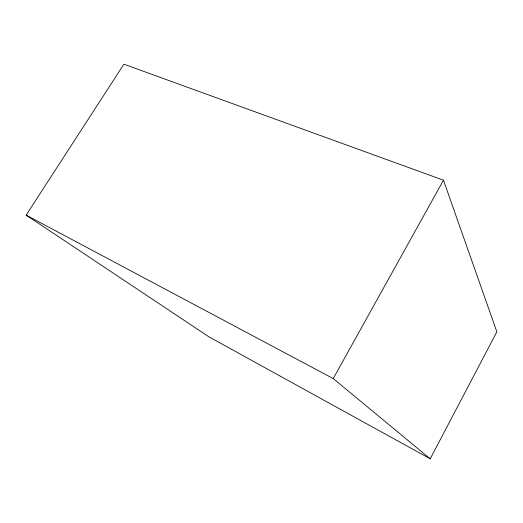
<?xml version="1.0" encoding="UTF-8"?>
<svg xmlns="http://www.w3.org/2000/svg" width="523" height="523" viewBox="0 0 523 523"><rect width="100%" height="100%" fill="white"/><g stroke="black" fill="none" stroke-linecap="round" stroke-linejoin="round"><path stroke-width="0.78" d="M430.213 458.815L496.85 331.837L443.465 180.193L123.892 64.185L26.15 215.13L208.86 336.792L430.213 458.815L333.223 378.567L26.15 215.13M333.223 378.567L443.465 180.193"/></g></svg>
